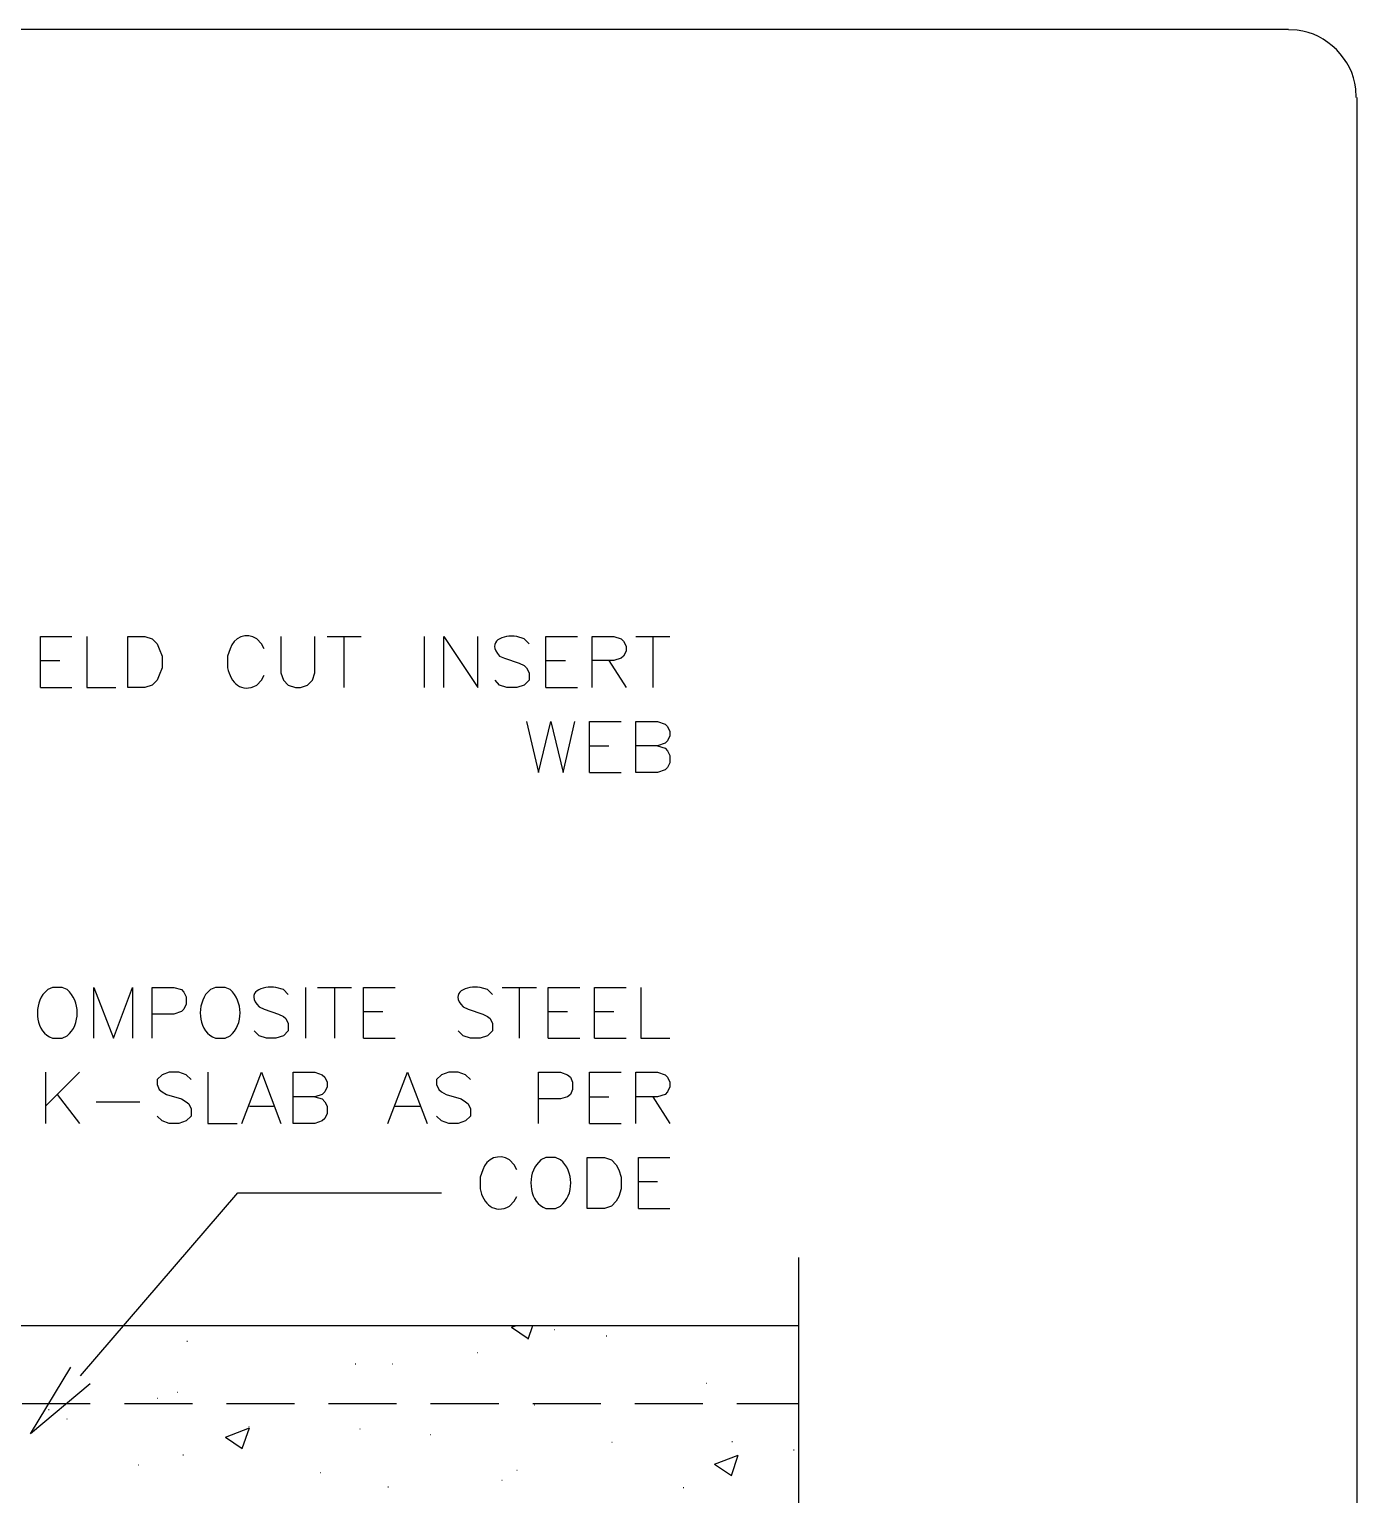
# Model space of a CAD drawing. Header units: millimetres. Extents: x 14 to 201, y 16 to 268.
# Drawn here: x 139.4 to 201.3, y 199.4 to 267.7 of the extents above; entities that cross this region are included whole.
import ezdxf

# ---------------------------------------------------------------- set-up
doc = ezdxf.new("R2010")
doc.units = ezdxf.units.MM
doc.layers.get('0').update_dxf_attribs({"linetype": 'CONTINUOUS'})

msp = doc.modelspace()

# ---------------------------------------------------------------- linework, layer by layer
at = {"color": 0}
for p, q in [((17.0174, 267.716), (198.121, 267.716)), ((198.521, 267.674), (198.121, 267.695)), ((201.273, 264.541), (201.253, 264.943)), ((201.296, 264.541), (201.296, 55.4136)), ((139.89, 237.024), (139.89, 239.396)), ((139.89, 239.396), (141.351, 239.396)), ((142.05, 239.396), (142.05, 237.024)), ((143.976, 237.024), (143.976, 239.396)), ((143.976, 239.396), (144.759, 239.396)), ((144.759, 239.396), (145.098, 239.29)), ((145.098, 239.29), (145.331, 239.057)), ((150.199, 239.057), (149.987, 239.29)), ((151.109, 239.396), (151.109, 237.702)), ((152.696, 237.702), (152.696, 239.396)), ((153.268, 239.396), (154.856, 239.396)), ((154.051, 239.396), (154.051, 237.024)), ((157.798, 239.396), (157.798, 237.024)), ((158.707, 237.024), (158.707, 239.396)), ((158.707, 239.396), (160.295, 237.024)), ((160.295, 237.024), (160.295, 239.396)), ((162.454, 239.29), (162.115, 239.396)), ((162.687, 239.057), (162.454, 239.29)), ((163.47, 237.024), (163.47, 239.396)), ((163.47, 239.396), (164.951, 239.396)), ((165.629, 237.024), (165.629, 239.396)), ((165.629, 239.396), (166.645, 239.396)), ((166.645, 239.396), (166.984, 239.29)), ((166.984, 239.29), (167.09, 239.183)), ((167.662, 239.396), (169.249, 239.396)), ((168.465, 239.396), (168.465, 237.024)), ((145.331, 239.057), (145.437, 238.823)), ((145.437, 238.823), (145.564, 238.485)), ((148.739, 238.823), (148.612, 238.485)), ((150.326, 238.823), (150.199, 239.057)), ((167.09, 239.183), (167.217, 238.951)), ((167.217, 238.718), (167.09, 238.485)), ((167.217, 238.951), (167.217, 238.718)), ((139.89, 238.274), (140.801, 238.274)), ((145.564, 237.935), (145.437, 237.596)), ((145.564, 238.485), (145.564, 237.935)), ((148.612, 238.485), (148.612, 237.935)), ((161.312, 238.485), (161.545, 238.379)), ((161.545, 238.379), (162.221, 238.146)), ((162.221, 238.146), (162.454, 238.041)), ((162.454, 238.041), (162.56, 237.935)), ((162.56, 237.935), (162.687, 237.702)), ((163.47, 238.274), (164.381, 238.274)), ((166.645, 238.274), (165.629, 238.274)), ((166.412, 238.274), (167.217, 237.024)), ((166.984, 238.379), (166.645, 238.274)), ((167.09, 238.485), (166.984, 238.379)), ((145.331, 237.363), (145.098, 237.13)), ((145.437, 237.596), (145.331, 237.363)), ((149.987, 237.13), (150.199, 237.363)), ((150.199, 237.363), (150.326, 237.596)), ((151.109, 237.702), (151.235, 237.363)), ((151.235, 237.363), (151.448, 237.13)), ((152.357, 237.13), (152.59, 237.363)), ((152.59, 237.363), (152.696, 237.702)), ((161.312, 237.13), (161.1, 237.363)), ((162.687, 237.363), (162.454, 237.13)), ((162.687, 237.702), (162.687, 237.363)), ((139.89, 237.024), (141.351, 237.024)), ((142.05, 237.024), (143.404, 237.024)), ((144.759, 237.024), (143.976, 237.024)), ((145.098, 237.13), (144.759, 237.024)), ((151.448, 237.13), (151.787, 237.024)), ((151.787, 237.024), (152.02, 237.024)), ((152.02, 237.024), (152.357, 237.13)), ((161.649, 237.024), (161.312, 237.13)), ((162.115, 237.024), (161.649, 237.024)), ((162.454, 237.13), (162.115, 237.024)), ((163.47, 237.024), (164.951, 237.024)), ((162.56, 235.436), (163.132, 233.046)), ((163.132, 233.046), (163.703, 235.436)), ((163.703, 235.436), (164.275, 233.046)), ((164.275, 233.046), (164.824, 235.436)), ((165.503, 233.046), (165.503, 235.436)), ((165.503, 235.436), (166.984, 235.436)), ((167.662, 233.046), (167.662, 235.436)), ((167.662, 235.436), (168.678, 235.436)), ((168.678, 235.436), (169.037, 235.31)), ((169.037, 235.31), (169.143, 235.204)), ((169.143, 235.204), (169.249, 234.971)), ((169.143, 234.527), (169.037, 234.421)), ((169.249, 234.76), (169.143, 234.527)), ((169.249, 234.971), (169.249, 234.76)), ((165.503, 234.294), (166.412, 234.294)), ((168.678, 234.294), (167.662, 234.294)), ((169.037, 234.421), (168.678, 234.294)), ((168.678, 234.294), (169.037, 234.188)), ((169.037, 234.188), (169.143, 234.061)), ((169.143, 234.061), (169.249, 233.849)), ((169.249, 233.849), (169.249, 233.511)), ((169.037, 233.172), (168.678, 233.046)), ((169.143, 233.279), (169.037, 233.172)), ((169.249, 233.511), (169.143, 233.279)), ((165.503, 233.046), (166.984, 233.046)), ((168.678, 233.046), (167.662, 233.046)), ((140.229, 222.928), (139.996, 222.695)), ((140.462, 223.033), (140.229, 222.928)), ((140.907, 223.033), (140.462, 223.033)), ((141.139, 222.928), (140.907, 223.033)), ((142.389, 220.663), (142.389, 223.033)), ((142.389, 223.033), (143.298, 220.663)), ((143.298, 220.663), (144.187, 223.033)), ((144.187, 223.033), (144.187, 220.663)), ((145.098, 220.663), (145.098, 223.033)), ((145.098, 223.033), (146.113, 223.033)), ((146.113, 223.033), (146.473, 222.928)), ((146.473, 222.928), (146.579, 222.8)), ((147.828, 222.928), (147.595, 222.695)), ((148.06, 223.033), (147.828, 222.928)), ((148.506, 223.033), (148.06, 223.033)), ((148.739, 222.928), (148.506, 223.033)), ((151.235, 222.928), (150.876, 223.033)), ((151.448, 222.695), (151.235, 222.928)), ((152.251, 223.033), (152.251, 220.663)), ((152.823, 223.033), (154.41, 223.033)), ((153.607, 223.033), (153.607, 220.663)), ((154.962, 220.663), (154.962, 223.033)), ((154.962, 223.033), (156.443, 223.033)), ((160.74, 222.928), (160.401, 223.033)), ((160.973, 222.695), (160.74, 222.928)), ((161.439, 223.033), (163.026, 223.033)), ((162.221, 223.033), (162.221, 220.663)), ((163.576, 220.663), (163.576, 223.033)), ((163.576, 223.033), (165.057, 223.033)), ((165.735, 220.663), (165.735, 223.033)), ((165.735, 223.033), (167.217, 223.033)), ((167.895, 223.033), (167.895, 220.663)), ((146.579, 222.8), (146.685, 222.589)), ((146.685, 222.25), (146.579, 222.017)), ((146.685, 222.589), (146.685, 222.25)), ((146.113, 221.784), (145.098, 221.784)), ((146.473, 221.911), (146.113, 221.784)), ((146.579, 222.017), (146.473, 221.911)), ((150.093, 222.123), (150.326, 222.017)), ((150.326, 222.017), (151.003, 221.784)), ((151.003, 221.784), (151.235, 221.678)), ((151.235, 221.678), (151.342, 221.572)), ((151.342, 221.572), (151.448, 221.341)), ((154.962, 221.911), (155.871, 221.911)), ((159.618, 222.123), (159.851, 222.017)), ((159.851, 222.017), (160.528, 221.784)), ((160.528, 221.784), (160.74, 221.678)), ((160.74, 221.678), (160.867, 221.572)), ((160.867, 221.572), (160.973, 221.341)), ((163.576, 221.911), (164.487, 221.911)), ((165.735, 221.911), (166.645, 221.911)), ((140.907, 220.663), (141.139, 220.769)), ((148.506, 220.663), (148.739, 220.769)), ((150.093, 220.769), (149.86, 221.002)), ((150.432, 220.663), (150.093, 220.769)), ((151.235, 220.769), (150.876, 220.663)), ((151.448, 221.002), (151.235, 220.769)), ((151.448, 221.341), (151.448, 221.002)), ((159.618, 220.769), (159.385, 221.002)), ((159.957, 220.663), (159.618, 220.769)), ((160.74, 220.769), (160.401, 220.663)), ((160.973, 221.002), (160.74, 220.769)), ((160.973, 221.341), (160.973, 221.002)), ((140.462, 220.663), (140.907, 220.663)), ((148.06, 220.663), (148.506, 220.663)), ((150.876, 220.663), (150.432, 220.663)), ((154.962, 220.663), (156.443, 220.663)), ((160.401, 220.663), (159.957, 220.663)), ((163.576, 220.663), (165.057, 220.663)), ((165.735, 220.663), (167.217, 220.663)), ((167.895, 220.663), (169.249, 220.663)), ((140.123, 219.075), (140.123, 216.683)), ((141.71, 219.075), (140.123, 217.488)), ((145.564, 218.948), (145.331, 218.736)), ((145.331, 218.736), (145.331, 218.503)), ((145.901, 219.075), (145.564, 218.948)), ((146.346, 219.075), (145.901, 219.075)), ((146.685, 218.948), (146.346, 219.075)), ((146.918, 218.736), (146.685, 218.948)), ((147.701, 219.075), (147.701, 216.683)), ((149.288, 216.683), (150.199, 219.075)), ((150.199, 219.075), (151.109, 216.683)), ((151.681, 216.683), (151.681, 219.075)), ((151.681, 219.075), (152.696, 219.075)), ((152.696, 219.075), (153.035, 218.948)), ((153.035, 218.948), (153.162, 218.842)), ((153.162, 218.842), (153.268, 218.609)), ((156.104, 216.683), (157.014, 219.075)), ((157.014, 219.075), (157.925, 216.683)), ((158.601, 218.948), (158.37, 218.736)), ((158.37, 218.736), (158.37, 218.503)), ((158.94, 219.075), (158.601, 218.948)), ((159.385, 219.075), (158.94, 219.075)), ((159.724, 218.948), (159.385, 219.075)), ((159.957, 218.736), (159.724, 218.948)), ((163.132, 216.683), (163.132, 219.075)), ((163.132, 219.075), (164.148, 219.075)), ((164.148, 219.075), (164.487, 218.948)), ((164.487, 218.948), (164.614, 218.842)), ((164.614, 218.842), (164.72, 218.609)), ((165.503, 216.683), (165.503, 219.075)), ((165.503, 219.075), (166.984, 219.075)), ((167.662, 216.683), (167.662, 219.075)), ((167.662, 219.075), (168.678, 219.075)), ((168.678, 219.075), (169.037, 218.948)), ((169.037, 218.948), (169.143, 218.842)), ((169.143, 218.842), (169.249, 218.609)), ((140.674, 218.037), (141.71, 216.683)), ((145.331, 218.503), (145.437, 218.27)), ((145.437, 218.27), (145.564, 218.166)), ((145.564, 218.166), (145.774, 218.037)), ((145.774, 218.037), (146.473, 217.827)), ((153.035, 218.037), (152.696, 217.933)), ((153.162, 218.166), (153.035, 218.037)), ((153.268, 218.397), (153.162, 218.166)), ((153.268, 218.609), (153.268, 218.397)), ((158.37, 218.503), (158.474, 218.27)), ((158.474, 218.27), (158.601, 218.166)), ((158.601, 218.166), (158.813, 218.037)), ((158.813, 218.037), (159.512, 217.827)), ((164.614, 218.037), (164.487, 217.933)), ((164.72, 218.27), (164.614, 218.037)), ((164.72, 218.609), (164.72, 218.27)), ((169.037, 218.037), (168.678, 217.933)), ((169.143, 218.166), (169.037, 218.037)), ((169.249, 218.397), (169.143, 218.166)), ((169.249, 218.609), (169.249, 218.397)), ((142.495, 217.7), (144.526, 217.7)), ((146.473, 217.827), (146.685, 217.7)), ((146.685, 217.7), (146.812, 217.594)), ((146.812, 217.594), (146.918, 217.361)), ((146.918, 217.361), (146.918, 217.022)), ((149.648, 217.488), (150.77, 217.488)), ((152.696, 217.933), (151.681, 217.933)), ((152.696, 217.933), (153.035, 217.827)), ((153.035, 217.827), (153.162, 217.7)), ((153.162, 217.7), (153.268, 217.488)), ((153.268, 217.488), (153.268, 217.148)), ((156.443, 217.488), (157.585, 217.488)), ((159.512, 217.827), (159.724, 217.7)), ((159.724, 217.7), (159.851, 217.594)), ((159.851, 217.594), (159.957, 217.361)), ((159.957, 217.361), (159.957, 217.022)), ((164.148, 217.827), (163.132, 217.827)), ((164.487, 217.933), (164.148, 217.827)), ((165.503, 217.933), (166.412, 217.933)), ((168.678, 217.933), (167.662, 217.933)), ((168.465, 217.933), (169.249, 216.683)), ((145.564, 216.809), (145.331, 217.022)), ((145.901, 216.683), (145.564, 216.809)), ((146.346, 216.683), (145.901, 216.683)), ((146.685, 216.809), (146.346, 216.683)), ((146.918, 217.022), (146.685, 216.809)), ((147.701, 216.683), (149.076, 216.683)), ((152.696, 216.683), (151.681, 216.683)), ((153.035, 216.809), (152.696, 216.683)), ((153.162, 216.916), (153.035, 216.809)), ((153.268, 217.148), (153.162, 216.916)), ((158.601, 216.809), (158.37, 217.022)), ((158.94, 216.683), (158.601, 216.809)), ((159.385, 216.683), (158.94, 216.683)), ((159.724, 216.809), (159.385, 216.683)), ((159.957, 217.022), (159.724, 216.809)), ((165.503, 216.683), (166.984, 216.683)), ((161.988, 214.758), (161.776, 214.991)), ((162.115, 214.525), (161.988, 214.758)), ((163.237, 214.991), (163.026, 214.758)), ((163.47, 215.095), (163.237, 214.991)), ((163.915, 215.095), (163.47, 215.095)), ((164.148, 214.991), (163.915, 215.095)), ((165.396, 212.725), (165.396, 215.095)), ((165.396, 215.095), (166.201, 215.095)), ((166.201, 215.095), (166.539, 214.991)), ((166.539, 214.991), (166.751, 214.758)), ((166.751, 214.758), (166.878, 214.525)), ((167.789, 212.725), (167.789, 215.095)), ((167.789, 215.095), (169.249, 215.095)), ((160.528, 214.525), (160.401, 214.186)), ((160.401, 214.186), (160.401, 213.634)), ((166.878, 214.525), (166.984, 214.186)), ((166.984, 214.186), (166.984, 213.634)), ((167.789, 213.973), (168.678, 213.973)), ((141.753, 204.914), (149.098, 213.444)), ((149.098, 213.444), (158.601, 213.444)), ((161.988, 213.064), (162.115, 213.275)), ((166.878, 213.275), (166.751, 213.064)), ((166.984, 213.634), (166.878, 213.275)), ((161.776, 212.831), (161.988, 213.064)), ((163.47, 212.725), (163.915, 212.725)), ((163.915, 212.725), (164.148, 212.831)), ((166.201, 212.725), (165.396, 212.725)), ((166.539, 212.831), (166.201, 212.725)), ((166.751, 213.064), (166.539, 212.831)), ((167.789, 212.725), (169.249, 212.725)), ((175.26, 210.439), (175.26, 185.039)), ((111.358, 207.264), (175.26, 207.264)), ((139.424, 202.205), (141.308, 205.317)), ((142.219, 204.534), (139.424, 202.205)), ((139.044, 203.623), (142.219, 203.623)), ((143.807, 203.623), (146.982, 203.623)), ((148.569, 203.623), (151.744, 203.623)), ((153.332, 203.623), (156.507, 203.623)), ((158.094, 203.623), (161.269, 203.623)), ((162.857, 203.623), (166.032, 203.623)), ((167.619, 203.623), (170.794, 203.623)), ((172.382, 203.623), (175.26, 203.623))]:
    msp.add_line(p, q, dxfattribs=at)
at = {"color": 252}
for p, q in [((161.862, 207.18), (162.094, 207.264)), ((161.862, 207.18), (162.644, 206.651)), ((162.644, 206.629), (162.857, 207.264)), ((146.728, 206.524), (146.749, 206.524)), ((163.852, 207.073), (163.872, 207.073)), ((166.285, 206.778), (166.307, 206.778)), ((160.274, 205.995), (160.295, 205.995)), ((154.58, 205.466), (154.601, 205.466)), ((156.317, 205.466), (156.337, 205.466)), ((170.942, 204.575), (170.964, 204.575)), ((145.331, 203.878), (145.351, 203.878)), ((146.283, 204.152), (146.304, 204.152)), ((140.272, 203.349), (140.293, 203.349)), ((162.941, 203.56), (162.963, 203.56)), ((141.118, 202.904), (141.14, 202.904)), ((148.526, 202.058), (149.648, 202.481)), ((149.309, 201.529), (149.648, 202.481)), ((149.607, 202.544), (149.628, 202.544)), ((154.792, 202.438), (154.813, 202.438)), ((148.526, 202.058), (149.309, 201.529)), ((158.073, 202.184), (158.094, 202.184)), ((166.54, 201.825), (166.561, 201.825)), ((172.149, 201.845), (172.169, 201.845)), ((146.536, 201.232), (146.558, 201.232)), ((171.344, 200.787), (172.445, 201.21)), ((172.128, 200.258), (172.445, 201.21)), ((175.028, 201.464), (175.048, 201.464)), ((144.463, 200.767), (144.483, 200.767)), ((152.95, 200.405), (152.972, 200.405)), ((162.115, 200.511), (162.137, 200.511)), ((171.344, 200.787), (172.128, 200.258)), ((156.104, 199.729), (156.125, 199.729)), ((161.417, 200.046), (161.439, 200.046)), ((169.883, 199.708), (169.905, 199.708))]:
    msp.add_line(p, q, dxfattribs=at)
at = {"color": 0}
for points in [[(201.253, 264.943), (201.096, 266.328), (199.908, 267.517), (198.521, 267.674)], [(149.987, 239.29), (149.499, 239.602), (148.898, 239.364), (148.739, 238.823)], [(162.115, 239.396), (161.476, 239.498), (160.679, 239.176), (161.312, 238.485)], [(148.612, 237.935), (148.781, 237.251), (149.247, 236.723), (149.987, 237.13)], [(141.139, 220.769), (141.773, 221.296), (141.756, 222.399), (141.139, 222.928)], [(148.739, 220.769), (149.371, 221.296), (149.354, 222.399), (148.739, 222.928)], [(150.876, 223.033), (150.264, 223.125), (149.411, 222.812), (150.093, 222.123)], [(160.401, 223.033), (159.789, 223.125), (158.936, 222.812), (159.618, 222.123)], [(139.996, 222.695), (139.575, 222.06), (139.665, 220.945), (140.462, 220.663)], [(147.595, 222.695), (147.175, 222.06), (147.264, 220.945), (148.06, 220.663)], [(161.776, 214.991), (161.303, 215.296), (160.679, 215.061), (160.528, 214.525)], [(163.026, 214.758), (162.578, 214.158), (162.724, 212.955), (163.47, 212.725)], [(164.148, 212.831), (164.802, 213.345), (164.787, 214.472), (164.148, 214.991)], [(160.401, 213.634), (160.547, 212.947), (161.066, 212.433), (161.776, 212.831)]]:
    msp.add_open_spline(points, degree=3, dxfattribs=at)

doc.saveas('drawing.dxf')
